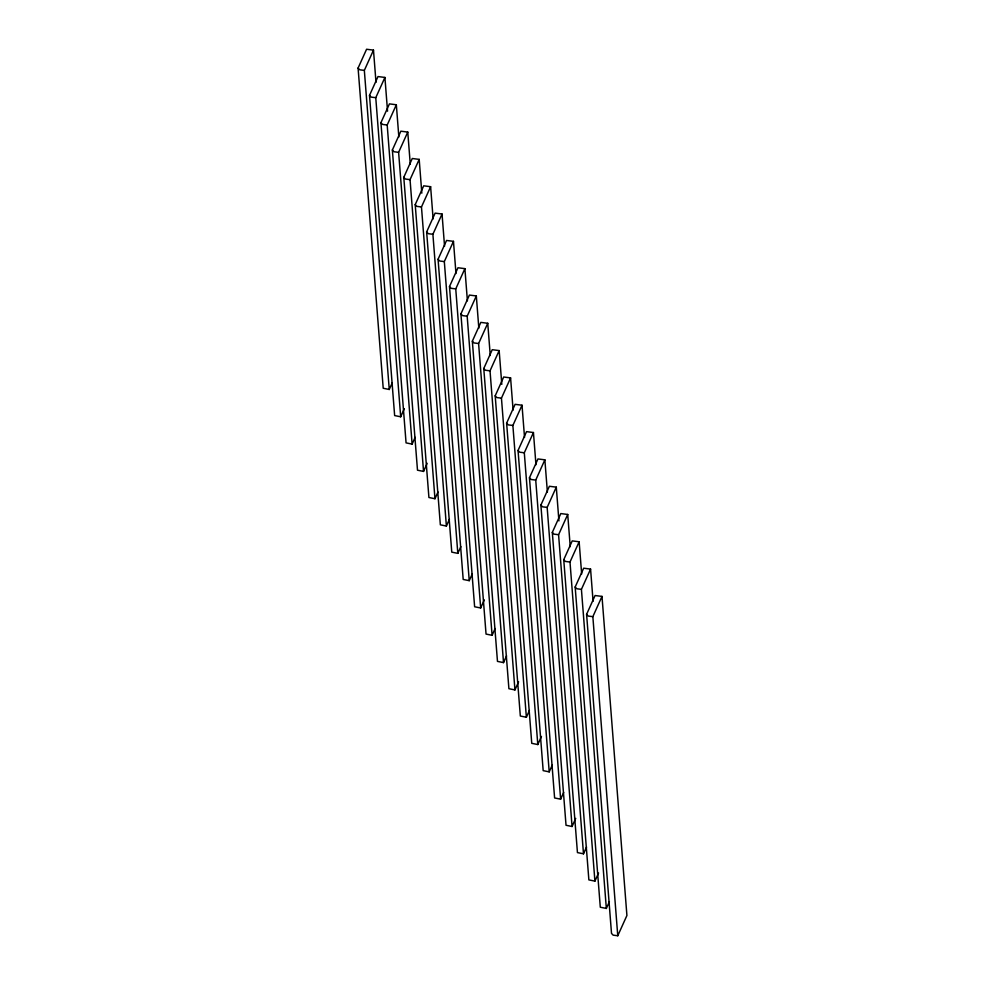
<?xml version="1.0" encoding="UTF-8"?>
<svg xmlns="http://www.w3.org/2000/svg" width="985" height="985" viewBox="0 0 985 985"><rect width="100%" height="100%" fill="white"/><g stroke="black" fill="none" stroke-linecap="round" stroke-linejoin="round"><path stroke-width="1.48" d="M392.313 382.722L389.26 389.481L383.214 388.25L358.084 68.064L366.58 49.25L373.487 50.136L375.999 82.358M389.26 389.481L364.339 70.391L373.487 50.136M404.342 408.689L400.686 416.79L394.64 415.571L369.51 95.373L378.006 76.559L384.913 77.446L387.548 111.194M400.686 416.79L375.765 97.7L384.913 77.446M415.165 437.352L412.112 444.112L406.066 442.881L380.936 122.682L389.432 103.881L396.339 104.767L398.851 136.977M412.112 444.112L387.191 125.021L396.339 104.767M427.194 463.319L423.538 471.421L417.492 470.202L392.362 150.003L400.858 131.19L407.765 132.076L410.277 164.298M423.538 471.421L398.617 152.33L407.765 132.076M438.005 491.983L434.964 498.73L428.918 497.511L403.788 177.312L412.284 158.499L419.191 159.385L421.826 193.146M434.964 498.73L410.043 179.639L419.191 159.385M449.431 519.292L446.39 526.052L440.344 524.82L415.214 204.621L423.71 185.82L430.617 186.707L433.129 218.916M446.39 526.052L421.469 206.961L430.617 186.707M460.857 546.613L457.816 553.361L451.77 552.142L426.64 231.943L435.124 213.129L442.043 214.016L444.555 246.238M457.816 553.361L432.895 234.27L442.043 214.016M472.283 573.923L469.242 580.67L463.196 579.451L438.066 259.252L446.55 240.451L453.469 241.337L455.981 273.547M469.242 580.67L444.321 261.591L453.469 241.337M484.325 599.89L480.668 607.991L474.622 606.76L449.492 286.561L457.976 267.76L464.895 268.646L467.407 300.856M480.668 607.991L455.747 288.9L464.895 268.646M495.135 628.553L492.094 635.3L486.048 634.081L460.918 313.883L469.402 295.069L476.321 295.956L478.833 328.177M492.094 635.3L467.173 316.21L476.321 295.956M506.561 655.862L503.52 662.609L497.474 661.391L472.344 341.192L480.828 322.39L487.747 323.277L490.259 355.487M503.52 662.609L478.599 343.531L487.747 323.277M518.602 681.829L514.946 689.931L508.9 688.7L483.77 368.501L492.254 349.7L499.161 350.586L501.808 384.335M514.946 689.931L490.025 370.84L499.161 350.586M529.413 710.493L526.372 717.24L520.326 716.021L495.196 395.822L503.68 377.009L510.587 377.895L513.111 410.117M526.372 717.24L501.451 398.149L510.587 377.895M541.454 736.448L537.798 744.549L531.752 743.33L506.622 423.131L515.106 404.33L522.013 405.217L524.537 437.426M537.798 744.549L512.877 425.471L522.013 405.217M552.265 765.123L549.211 771.871L543.178 770.639L518.048 450.453L526.532 431.639L533.439 432.526L535.963 464.748M549.211 771.871L524.303 452.78L533.439 432.526M563.691 792.433L560.637 799.18L554.604 797.961L529.462 477.762L537.958 458.948L544.865 459.835L547.389 492.057M560.637 799.18L535.729 480.089L544.865 459.835M575.72 818.4L572.063 826.501L566.03 825.27L540.888 505.071L549.384 486.27L556.291 487.156L558.926 520.905M572.063 826.501L547.155 507.41L556.291 487.156M586.543 847.063L583.489 853.81L577.444 852.591L552.314 532.392L560.81 513.579L567.717 514.465L570.241 546.687M583.489 853.81L558.581 534.72L567.717 514.465M598.572 873.018L594.915 881.119L588.87 879.9L563.74 559.702L572.236 540.888L579.143 541.775L581.667 573.996M594.915 881.119L569.995 562.029L579.143 541.775M609.395 901.681L606.341 908.441L600.296 907.21L575.166 587.011L583.662 568.21L590.569 569.096L593.081 601.306M606.341 908.441L581.421 589.35L590.569 569.096M586.592 614.332L595.088 595.519L601.995 596.405L626.916 915.496L617.767 935.75L613.163 935.159L611.513 933.411L586.592 614.332L588.242 616.068L592.847 616.659L601.995 596.405M364.339 70.391L359.734 69.8L358.084 68.064M375.765 97.7L371.16 97.109L369.51 95.373M387.191 125.021L382.586 124.43L380.936 122.682M398.617 152.33L394.012 151.739L392.362 150.003M410.043 179.639L405.438 179.048L403.788 177.312M421.469 206.961L416.864 206.37L415.214 204.621M432.895 234.27L428.29 233.679L426.64 231.943M444.321 261.591L439.716 261L438.066 259.252M455.747 288.9L451.142 288.309L449.492 286.561M467.173 316.21L462.568 315.619L460.918 313.883M478.599 343.531L473.994 342.94L472.344 341.192M490.025 370.84L485.42 370.249L483.77 368.501M501.451 398.149L496.846 397.558L495.196 395.822M512.877 425.471L508.272 424.88L506.622 423.131M524.303 452.78L519.698 452.189L518.048 450.453M535.729 480.089L531.112 479.498L529.462 477.762M547.155 507.41L542.538 506.819L540.888 505.071M558.581 534.72L553.964 534.129L552.314 532.392M569.995 562.029L565.39 561.438L563.74 559.702M581.421 589.35L576.816 588.759L575.166 587.011M592.847 616.659L617.767 935.75"/></g></svg>
